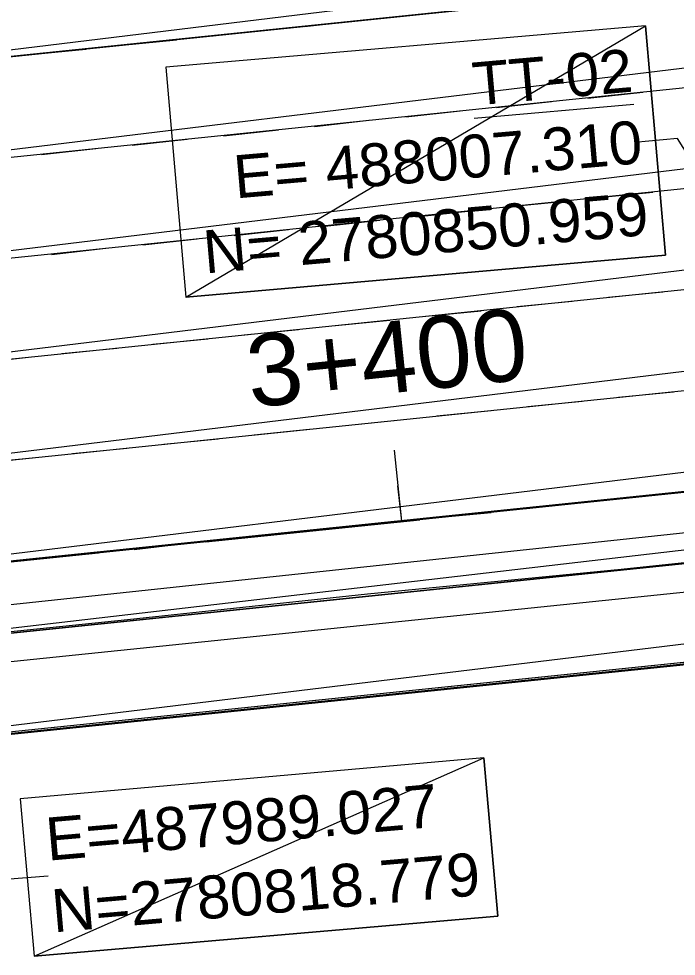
# Model space of a CAD drawing. Header units: inches. Extents: x -0.6 to 32.5, y 0.8 to 22.6.
# Drawn here: x 6.371 to 8.004, y 18.396 to 20.726 of the extents above; entities that cross this region are included whole.
import ezdxf

# ---------------------------------------------------------------- set-up
doc = ezdxf.new("R2010")
doc.units = ezdxf.units.IN
doc.header["$MEASUREMENT"] = 0
doc.layers.add('PDF_Geometry', color=7, linetype='Continuous', true_color=0xa5a5a5)
doc.layers.add('PDF_Text', color=7, linetype='Continuous')
doc.styles.add('PDF Arial', font='arial.ttf')

msp = doc.modelspace()

# ---------------------------------------------------------------- linework, layer by layer
at = {"layer": 'PDF_Geometry', "color": 254, "lineweight": 0, "true_color": 0xdcdcdc}
for points in [[(18.8506, 22.1739), (5.2089, 20.7656), (5.3756, 20.5306), (18.8506, 22.1739)], [(18.8506, 22.1739), (19.0172, 21.9405), (5.3756, 20.5306), (18.8506, 22.1739)], [(5.2606, 20.2689), (19.0172, 21.9406), (5.2339, 20.5172), (5.2606, 20.2689)], [(19.0422, 21.6939), (5.2606, 20.2689), (19.0172, 21.9406), (19.0422, 21.6939)], [(5.2856, 20.0206), (19.0422, 21.6939), (5.2606, 20.2689), (5.2856, 20.0206)], [(19.0689, 21.4456), (5.2856, 20.0206), (19.0422, 21.6939), (19.0689, 21.4456)], [(5.3106, 19.7722), (19.0689, 21.4456), (5.2856, 20.0206), (5.3106, 19.7722)], [(19.0939, 21.1972), (5.3106, 19.7722), (19.0689, 21.4456), (19.0939, 21.1972)], [(5.3372, 19.5239), (19.0939, 21.1972), (5.3106, 19.7722), (5.3372, 19.5239)], [(19.1206, 20.9489), (5.3372, 19.5239), (19.0939, 21.1972), (19.1206, 20.9489)], [(5.3622, 19.2756), (19.1206, 20.9489), (5.3372, 19.5239), (5.3622, 19.2756)], [(19.1456, 20.7006), (5.3622, 19.2756), (19.1206, 20.9489), (19.1456, 20.7006)], [(5.3806, 19.0989), (19.1456, 20.7006), (5.3622, 19.2756), (5.3806, 19.0989)], [(19.1639, 20.5239), (5.3806, 19.0989), (19.1456, 20.7006), (19.1639, 20.5239)]]:
    msp.add_lwpolyline(points, dxfattribs=at)
at = {"layer": 'PDF_Geometry', "color": 1, "lineweight": 0}
msp.add_lwpolyline([(0.8856, 18.8822), (1.5022, 18.9272), (2.4839, 19.0056), (3.4656, 19.0905), (4.4456, 19.1822), (5.4256, 19.2806), (27.7239, 21.5872)], dxfattribs=at)
at = {"layer": 'PDF_Geometry', "color": 2, "lineweight": 0}
for points in [[(27.7239, 21.4089), (19.1639, 20.5239), (19.1605, 20.5239), (5.3806, 19.0989)], [(0.8856, 18.4622), (1.4056, 18.4989), (2.4006, 18.5772), (3.3956, 18.6622), (4.3906, 18.7556), (5.3839, 18.8539), (27.7239, 21.1639)], [(19.1605, 20.5239), (5.5439, 18.8705), (5.3806, 19.0989), (19.1605, 20.5239)], [(19.3239, 20.2956), (19.1605, 20.5239), (5.5439, 18.8705), (19.3239, 20.2956)]]:
    msp.add_lwpolyline(points, dxfattribs=at)
at = {"layer": 'PDF_Geometry', "lineweight": 0}
for points in [[(7.0806, 20.7072), (7.2156, 20.7222)], [(5.3622, 19.2756), (19.1456, 20.7006)], [(6.8539, 20.6839), (6.9889, 20.6989)], [(6.6272, 20.6606), (6.7622, 20.6739)], [(6.4006, 20.6372), (6.5372, 20.6506)], [(7.7839, 20.5289), (7.9206, 20.5439)], [(5.3806, 19.0989), (19.1639, 20.5239)], [(7.5572, 20.5056), (7.6939, 20.5206)], [(7.3322, 20.4822), (7.4672, 20.4972)], [(7.1056, 20.4589), (7.2406, 20.4739)], [(6.8789, 20.4356), (7.0156, 20.4505)], [(6.6522, 20.4122), (6.7889, 20.4272)], [(6.4272, 20.3889), (6.5622, 20.4039)], [(7.8106, 20.2822), (7.9456, 20.2956)], [(7.5839, 20.2589), (7.7189, 20.2722)], [(7.3572, 20.2339), (7.4939, 20.2489)], [(7.1306, 20.2106), (7.2672, 20.2256)], [(6.9056, 20.1872), (7.0406, 20.2022)], [(6.6789, 20.1639), (6.8139, 20.1789)], [(6.4522, 20.1406), (6.5872, 20.1556)], [(7.8356, 20.0339), (7.9706, 20.0472)], [(7.6089, 20.0106), (7.7456, 20.0239)], [(7.3822, 19.9872), (7.5189, 20.0006)], [(7.1572, 19.9639), (7.2922, 19.9772)], [(6.9306, 19.9406), (7.0656, 19.9539)], [(6.7039, 19.9172), (6.8406, 19.9306)], [(6.4772, 19.8939), (6.6139, 19.9072)], [(6.2522, 19.8689), (6.3872, 19.8839)], [(7.8606, 19.7856), (7.9972, 19.7989)], [(7.6356, 19.7622), (7.7706, 19.7756)], [(7.4089, 19.7389), (7.5439, 19.7522)], [(7.1822, 19.7155), (7.3189, 19.7289)], [(6.9556, 19.6922), (7.0922, 19.7056)], [(6.7306, 19.6689), (6.8656, 19.6822)], [(6.5039, 19.6456), (6.6389, 19.6589)], [(6.2772, 19.6222), (6.4122, 19.6356)]]:
    msp.add_lwpolyline(points, dxfattribs=at)
at = {"layer": 'PDF_Geometry', "color": 41, "lineweight": 0}
for points in [[(6.7356, 20.6056), (6.7856, 20.0339), (7.9272, 20.7089), (6.7356, 20.6056)], [(6.7856, 20.0339), (7.9272, 20.7089), (7.9772, 20.1389), (6.7856, 20.0339)], [(6.3739, 18.7872), (6.4089, 18.3956), (7.5256, 18.8889), (6.3739, 18.7872)], [(6.4089, 18.3956), (7.5256, 18.8889), (7.5606, 18.4956), (6.4089, 18.3956)]]:
    msp.add_lwpolyline(points, dxfattribs=at)
at = {"layer": 'PDF_Geometry', "color": 160, "lineweight": 9}
for points in [[(6.7356, 20.6056), (6.7856, 20.0339), (7.9772, 20.1389), (7.9272, 20.7089), (6.7356, 20.6056)], [(6.3739, 18.7872), (6.4089, 18.3956), (7.5606, 18.4956), (7.5256, 18.8889), (6.3739, 18.7872)]]:
    msp.add_lwpolyline(points, dxfattribs=at)
at = {"layer": 'PDF_Geometry', "color": 9, "lineweight": 5, "true_color": 0xbababa}
msp.add_lwpolyline([(19.1022, 20.5156), (18.2056, 20.4239), (17.5489, 20.3572), (16.8756, 20.2822), (16.2339, 20.2239), (15.4606, 20.1389), (14.6022, 20.0539), (13.7956, 19.9689), (13.1739, 19.9022), (12.4622, 19.8322), (11.7822, 19.7656), (11.1339, 19.6939), (10.4039, 19.6189), (9.7606, 19.5506), (9.2122, 19.4972), (8.5972, 19.4339), (7.8672, 19.3572), (7.2372, 19.2956), (6.6406, 19.2322), (6.0289, 19.1689)], dxfattribs=at)
at = {"layer": 'PDF_Geometry', "color": 1, "lineweight": 9}
msp.add_lwpolyline([(7.5022, 20.4789), (7.8989, 20.5139)], dxfattribs=at)
at = {"layer": 'PDF_Geometry', "color": 7, "lineweight": 13}
for points in [[(5.3872, 19.0289), (19.1706, 20.4522)], [(7.5922, 19.5072), (9.1456, 19.6672)], [(5.3622, 19.2756), (6.5572, 19.4006)]]:
    msp.add_lwpolyline(points, dxfattribs=at)
at = {"layer": 'PDF_Geometry', "color": 7, "lineweight": 9}
for points in [[(8.6422, 19.4189), (8.0072, 20.4289), (7.9006, 20.4189)], [(6.1289, 18.9606), (6.3372, 18.5872), (6.4439, 18.5956)]]:
    msp.add_lwpolyline(points, dxfattribs=at)
at = {"layer": 'PDF_Geometry', "color": 7, "lineweight": 30}
msp.add_lwpolyline([(0.8856, 18.4556), (1.4322, 18.4956), (2.4256, 18.5739), (3.4206, 18.6589), (4.4139, 18.7522), (5.4056, 18.8506), (19.1889, 20.2756)], dxfattribs=at)
at = {"layer": 'PDF_Geometry', "color": 7, "lineweight": 0}
for points in [[(7.3222, 19.4772), (7.3039, 19.6539)], [(7.3222, 19.4772), (7.3122, 19.5655)]]:
    msp.add_lwpolyline(points, dxfattribs=at)
at = {"layer": 'PDF_Geometry', "color": 7, "lineweight": 20}
for points in [[(7.6322, 19.5089), (8.1639, 19.5639)], [(7.4556, 19.4906), (7.5439, 19.4989)], [(6.8356, 19.4256), (7.3672, 19.4806)], [(6.6572, 19.4072), (6.7472, 19.4172)], [(6.0372, 19.3439), (6.5689, 19.3989)]]:
    msp.add_lwpolyline(points, dxfattribs=at)
at = {"layer": 'PDF_Geometry', "color": 9, "lineweight": 5, "true_color": 0xbababa}
msp.add_arc((177.93, -1576.9031), 1605.3676, 95.3686327, 96.3315584, dxfattribs=at)

# ---------------------------------------------------------------- texts
at = {"layer": 'PDF_Text', "color": 1, "insert": (7.5025, 20.509), "char_height": 0.106885, "attachment_point": 7, "rotation": 5.0428, "style": 'PDF Arial'}
msp.add_mtext('\\W1.000995;TT-02', dxfattribs=at)
at = {"layer": 'PDF_Text', "color": 160, "attachment_point": 7, "style": 'PDF Arial'}
for s, insert, char_height, rotation in [('\\W1.000945;E= 488007.310', (6.9092, 20.278), 0.106885, 4.9823), ('\\W1.000876;N= 2780850.959', (6.8337, 20.0914), 0.106886, 4.9983), ('\\W1.000991;E=487989.027', (6.4425, 18.6314), 0.106885, 4.9936), ('\\W1.000874;N=2780818.779', (6.457, 18.4531), 0.106884, 5.015)]:
    msp.add_mtext(s, dxfattribs=dict(at, insert=insert, char_height=char_height, rotation=rotation))
at = {"layer": 'PDF_Text', "insert": (6.9463, 19.7568), "char_height": 0.178141, "attachment_point": 7, "rotation": 5.8889, "style": 'PDF Arial'}
msp.add_mtext('\\W1.001179;3+400', dxfattribs=at)

doc.saveas('drawing.dxf')
